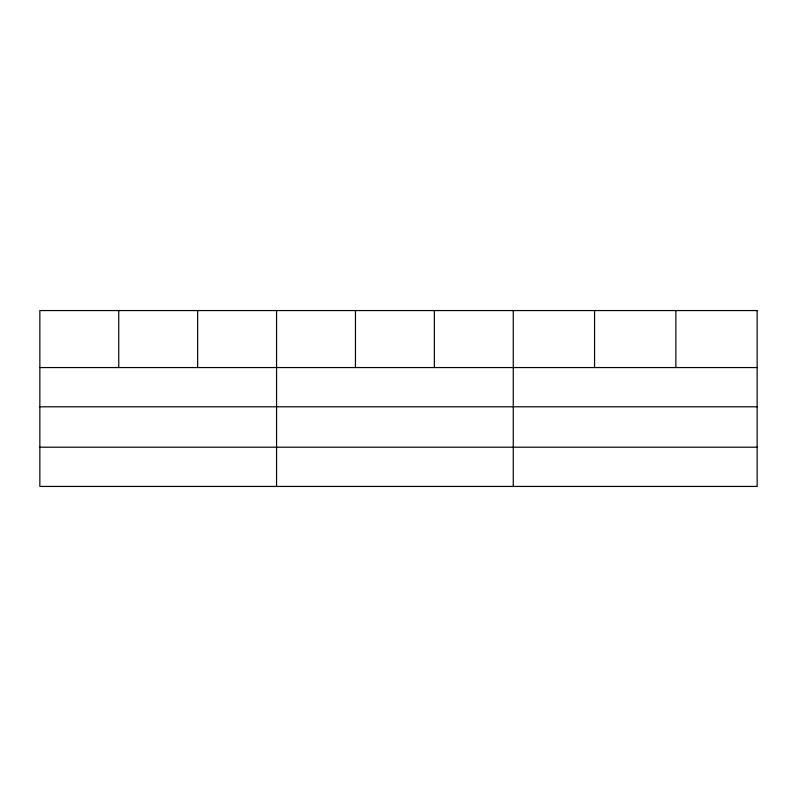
<?xml version="1.0" encoding="UTF-8"?>
<svg xmlns="http://www.w3.org/2000/svg" width="797" height="797" viewBox="0 0 797 797"><rect width="100%" height="100%" fill="white"/><g stroke="black" fill="none" stroke-linecap="round" stroke-linejoin="round"><path stroke-width="1.2" d="M39.85 367.556L757.15 367.556M39.85 406.789L757.15 406.789M39.85 447.207L757.15 447.207M675.856 310.561L675.856 367.556M594.562 310.561L594.562 367.556M513.268 310.561L513.268 486.439M434.365 310.561L434.365 367.556M355.462 310.561L355.462 367.556M276.559 310.561L276.559 486.439M197.656 310.561L197.656 367.556M118.753 310.561L118.753 367.556M757.15 310.561L39.85 310.561L39.85 486.439L757.15 486.439L757.15 310.561"/></g></svg>
